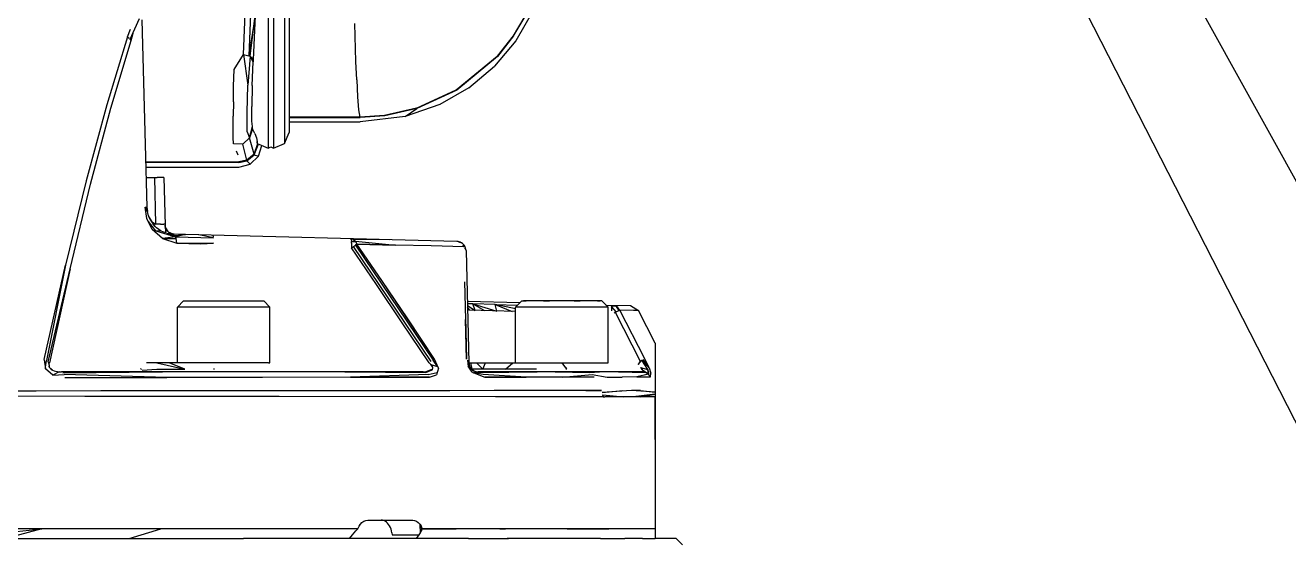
# Model space of a CAD drawing. Header units: millimetres. Extents: x -57554 to 16546, y 2142 to 98430.
# Drawn here: x -25483.4 to -25074.2, y 76337.4 to 76504.7 of the extents above; entities that cross this region are included whole.
import ezdxf

# ---------------------------------------------------------------- set-up
doc = ezdxf.new("R2010")
doc.units = ezdxf.units.MM
doc.layers.add('S-Z2-A_TEXTUAL_ANNOTATION', color=7, linetype='Continuous')

msp = doc.modelspace()

# ---------------------------------------------------------------- linework, layer by layer
at = {"color": 2, "linetype": 'Continuous'}
for p, q in [((-25404.78, 76648.31), (-25404.78, 76464.94)), ((-25402.98, 76647.85), (-25402.98, 76464.93)), ((-25399.44, 76643.29), (-25399.44, 76466.4)), ((-25397.98, 76633.38), (-25397.98, 76469.93)), ((-25412.69, 76495.29), (-25411.11, 76537.33)), ((-25409.3, 76536.84), (-25411.03, 76494.81)), ((-25408.98, 76507.9), (-25411.03, 76494.81)), ((-25410.51, 76494.66), (-25408.98, 76507.9)), ((-25408.98, 76507.9), (-25409.61, 76493.57)), ((-25321.64, 76507.68), (-25325.39, 76501.33)), ((-25325.03, 76501.58), (-25321.48, 76507.6)), ((-25319.09, 76509.12), (-25324.49, 76499.73)), ((-25450.28, 76500.96), (-25449.34, 76503.49)), ((-25450.28, 76500.94), (-25449.34, 76503.49)), ((-25449.4, 76500.2), (-25446.38, 76506.89)), ((-25445.6, 76506.45), (-25444.53, 76466.09)), ((-25376.29, 76492.99), (-25376.65, 76505.29)), ((-25450.28, 76500.94), (-25456.98, 76478.97)), ((-25455.7, 76477.83), (-25449.13, 76499.79)), ((-25450.29, 76500.94), (-25449.79, 76500.59)), ((-25450.28, 76500.94), (-25449.79, 76500.59)), ((-25449.4, 76500.2), (-25449.28, 76500.04)), ((-25449.13, 76499.79), (-25449.4, 76500.2)), ((-25449.28, 76500.04), (-25448.61, 76501.96)), ((-25449.28, 76500.04), (-25449.13, 76499.79)), ((-25449.26, 76500.03), (-25448.59, 76502)), ((-25449.13, 76499.79), (-25449.26, 76500.03)), ((-25449.13, 76499.79), (-25448.5, 76502.2)), ((-25324.49, 76499.73), (-25331.44, 76491.43)), ((-25325.39, 76501.33), (-25330.6, 76494.7)), ((-25325.23, 76501.25), (-25330.44, 76494.61)), ((-25325.23, 76501.25), (-25325.03, 76501.58)), ((-25415.79, 76490.34), (-25412.69, 76495.29)), ((-25412.69, 76495.29), (-25411.37, 76485.29)), ((-25412.69, 76495.29), (-25410.51, 76494.66)), ((-25410.51, 76494.66), (-25411.37, 76485.29)), ((-25409.64, 76492.87), (-25410.51, 76494.66)), ((-25409.64, 76493.87), (-25410.51, 76494.66)), ((-25409.92, 76485.23), (-25409.64, 76492.87)), ((-25409.64, 76492.87), (-25409.64, 76493.87)), ((-25409.61, 76493.57), (-25409.64, 76492.87)), ((-25376.06, 76487.02), (-25376.29, 76492.99)), ((-25343.81, 76483.77), (-25330.6, 76494.7)), ((-25330.44, 76494.61), (-25343.66, 76483.65)), ((-25342.37, 76484.95), (-25330.74, 76494.54)), ((-25339.76, 76484.46), (-25331.45, 76491.42)), ((-25330.74, 76494.54), (-25330.65, 76494.65)), ((-25415.91, 76485.03), (-25415.79, 76490.34)), ((-25376.06, 76487.02), (-25375.77, 76481.57)), ((-25416, 76479.93), (-25415.91, 76485.03)), ((-25411.54, 76476.48), (-25411.37, 76485.29)), ((-25409.92, 76485.23), (-25410.06, 76478.41)), ((-25356.68, 76477.88), (-25343.81, 76483.77)), ((-25343.66, 76483.65), (-25356.55, 76477.73)), ((-25339.76, 76484.46), (-25349.16, 76479.07)), ((-25456.98, 76478.97), (-25463.68, 76454.34)), ((-25416, 76479.93), (-25416.05, 76475.3)), ((-25410.04, 76473.69), (-25410.06, 76478.41)), ((-25375.77, 76481.57), (-25375.43, 76477.27)), ((-25349.16, 76479.07), (-25360.34, 76475.16)), ((-25356.52, 76477.93), (-25353.04, 76479.52)), ((-25462.26, 76453.22), (-25455.7, 76477.83)), ((-25416.06, 76471.36), (-25416.05, 76475.29)), ((-25411.51, 76470.15), (-25411.54, 76476.48)), ((-25375.02, 76475), (-25397.98, 76475)), ((-25397.98, 76474.82), (-25374.95, 76474.82)), ((-25375.43, 76477.27), (-25375.02, 76475)), ((-25367.08, 76475.53), (-25375.02, 76475)), ((-25366.98, 76475.36), (-25374.95, 76474.82)), ((-25360.34, 76475.16), (-25374.95, 76473.41)), ((-25356.68, 76477.88), (-25367.08, 76475.53)), ((-25356.55, 76477.73), (-25366.98, 76475.36)), ((-25360.34, 76475.16), (-25356.55, 76477.73)), ((-25416.03, 76468.31), (-25416.06, 76471.36)), ((-25410.74, 76468.3), (-25409.85, 76471.87)), ((-25409.85, 76471.19), (-25410.74, 76468.3)), ((-25410.03, 76473.58), (-25410.04, 76473.69)), ((-25409.85, 76471.87), (-25410.04, 76473.69)), ((-25409.85, 76471.19), (-25409.85, 76471.87)), ((-25409.04, 76469.67), (-25409.85, 76471.19)), ((-25397.98, 76473.41), (-25374.95, 76473.41)), ((-25444.53, 76466.09), (-25443.99, 76445.81)), ((-25415.96, 76466.3), (-25416.03, 76468.31)), ((-25412.92, 76466.2), (-25415.96, 76466.3)), ((-25410.74, 76468.3), (-25412.92, 76466.2)), ((-25411.67, 76460.99), (-25412.92, 76466.2)), ((-25411.51, 76470.15), (-25410.74, 76468.3)), ((-25409.31, 76462.94), (-25410.74, 76468.3)), ((-25409.31, 76462.94), (-25408.19, 76466.12)), ((-25409.2, 76463.1), (-25408.19, 76466.12)), ((-25409.04, 76469.67), (-25408.51, 76468.28)), ((-25408.51, 76468.28), (-25408.25, 76467.11)), ((-25408.19, 76466.12), (-25408.25, 76467.11)), ((-25408.24, 76466.98), (-25408.25, 76467.11)), ((-25408.19, 76466.12), (-25408.24, 76466.98)), ((-25408.17, 76466.54), (-25408.19, 76466.12)), ((-25408.17, 76466.34), (-25408, 76466.27)), ((-25408.02, 76465.95), (-25408, 76466.34)), ((-25407.78, 76466.18), (-25404.78, 76464.94)), ((-25402.98, 76464.93), (-25399.44, 76466.4)), ((-25399.44, 76466.4), (-25397.98, 76469.93)), ((-25414.5, 76462.59), (-25415.04, 76463.95)), ((-25409.31, 76462.94), (-25411.67, 76460.99)), ((-25411.65, 76460.81), (-25409.25, 76462.71)), ((-25409.79, 76462.54), (-25411.15, 76461.26)), ((-25407.83, 76462.28), (-25410.54, 76459.71)), ((-25409.8, 76462.27), (-25409.21, 76462.81)), ((-25409.28, 76463.02), (-25409.2, 76463.1)), ((-25409.25, 76462.71), (-25408.02, 76465.95)), ((-25409.25, 76462.71), (-25407.83, 76462.28)), ((-25409.2, 76463.1), (-25409.22, 76463.18)), ((-25407.83, 76462.28), (-25406.74, 76465.75)), ((-25404.78, 76464.94), (-25403.86, 76465.32)), ((-25403.86, 76465.3), (-25402.98, 76464.93)), ((-25444.38, 76460.45), (-25414.18, 76460.45)), ((-25414.18, 76460.27), (-25444.37, 76460.27)), ((-25444.33, 76458.76), (-25414.18, 76458.76)), ((-25414.18, 76460.27), (-25411.41, 76461)), ((-25411.67, 76460.99), (-25414.18, 76460.45)), ((-25414.18, 76460.27), (-25411.65, 76460.81)), ((-25414.18, 76458.76), (-25410.54, 76459.71)), ((-25411.65, 76460.81), (-25410.54, 76459.71)), ((-25411.44, 76461.19), (-25411.15, 76461.26)), ((-25411.15, 76461.26), (-25411.2, 76461.38)), ((-25463.68, 76454.34), (-25470.4, 76426.96)), ((-25444.25, 76455.4), (-25441.47, 76455.4)), ((-25441.08, 76440.27), (-25441.47, 76455.4)), ((-25441.47, 76455.4), (-25441.08, 76455.4)), ((-25441.08, 76455.4), (-25440.7, 76455.4)), ((-25440.33, 76455.4), (-25440.7, 76455.4)), ((-25439.97, 76455.4), (-25440.33, 76455.4)), ((-25439.65, 76455.4), (-25439.97, 76455.4)), ((-25439.35, 76455.4), (-25439.65, 76455.4)), ((-25439.1, 76455.4), (-25439.35, 76455.4)), ((-25438.88, 76455.4), (-25439.1, 76455.4)), ((-25438.7, 76455.4), (-25438.88, 76455.4)), ((-25438.58, 76455.4), (-25438.7, 76455.4)), ((-25438.5, 76455.4), (-25438.58, 76455.4)), ((-25438.48, 76455.4), (-25438.07, 76439.97)), ((-25468.84, 76425.85), (-25462.26, 76453.22)), ((-25444.56, 76445.81), (-25444.22, 76445.82)), ((-25443.85, 76444.38), (-25444.56, 76445.81)), ((-25444.07, 76442.07), (-25444.56, 76445.81)), ((-25444.22, 76445.82), (-25443.85, 76444.38)), ((-25443.99, 76445.81), (-25443.85, 76444.38)), ((-25444.04, 76442), (-25444.07, 76442.07)), ((-25442.25, 76438.52), (-25444.07, 76442.07)), ((-25443.59, 76441.13), (-25444.04, 76442)), ((-25443.48, 76442.96), (-25443.85, 76444.38)), ((-25443.18, 76442.25), (-25443.48, 76442.96)), ((-25441.51, 76439.72), (-25443.48, 76442.96)), ((-25443.48, 76442.96), (-25442.89, 76441.57)), ((-25442.89, 76441.57), (-25443.18, 76442.25)), ((-25442.89, 76441.57), (-25442.03, 76440.26)), ((-25441.07, 76438.16), (-25443.5, 76441.11)), ((-25438.98, 76435.59), (-25442.25, 76438.52)), ((-25442.24, 76440.9), (-25441.08, 76440.27)), ((-25441.37, 76439.57), (-25442.03, 76440.26)), ((-25442.03, 76440.26), (-25441.51, 76439.72)), ((-25440.89, 76439.07), (-25441.51, 76439.72)), ((-25440.89, 76439.07), (-25441.37, 76439.57)), ((-25440.69, 76440.28), (-25441.08, 76440.27)), ((-25439.43, 76438.06), (-25441.07, 76438.16)), ((-25441.07, 76438.16), (-25434.75, 76436.13)), ((-25439.43, 76438.06), (-25440.89, 76439.07)), ((-25440.3, 76440.28), (-25440.69, 76440.28)), ((-25439.93, 76440.29), (-25440.3, 76440.28)), ((-25439.58, 76440.29), (-25439.93, 76440.29)), ((-25439.58, 76440.29), (-25439.25, 76440.28)), ((-25439.32, 76438.01), (-25438.01, 76437.6)), ((-25439.25, 76440.28), (-25438.96, 76440.28)), ((-25438.96, 76440.28), (-25438.7, 76440.27)), ((-25438.7, 76440.27), (-25438.48, 76440.26)), ((-25438.31, 76440.24), (-25438.48, 76440.26)), ((-25438.18, 76440.23), (-25438.31, 76440.24)), ((-25438.1, 76440.21), (-25438.18, 76440.23)), ((-25437.97, 76439.3), (-25438.07, 76439.97)), ((-25438.07, 76439.97), (-25438.01, 76437.49)), ((-25438, 76439.38), (-25438.07, 76439.97)), ((-25437.66, 76438.53), (-25438.05, 76439.22)), ((-25438, 76439.38), (-25438.04, 76439.59)), ((-25437.96, 76439.22), (-25438.04, 76439.59)), ((-25438.03, 76438.18), (-25437.66, 76438.53)), ((-25437.96, 76439.22), (-25438, 76439.38)), ((-25437.77, 76438.73), (-25438, 76439.38)), ((-25437.71, 76438.64), (-25437.97, 76439.28)), ((-25437.77, 76438.73), (-25437.83, 76438.86)), ((-25437.83, 76438.86), (-25437.75, 76438.7)), ((-25437.77, 76438.73), (-25437.2, 76437.93)), ((-25437.57, 76438.39), (-25437.77, 76438.73)), ((-25437.32, 76438.06), (-25437.57, 76438.39)), ((-25437.2, 76437.93), (-25437.32, 76438.06)), ((-25437.19, 76437.93), (-25437.32, 76438.06)), ((-25437.2, 76437.93), (-25437.24, 76437.98)), ((-25437.2, 76437.93), (-25436.97, 76437.72)), ((-25437.2, 76437.93), (-25436.96, 76437.72)), ((-25437.19, 76437.93), (-25436.97, 76437.72)), ((-25436.97, 76437.72), (-25435.15, 76437.05)), ((-25436.61, 76437.47), (-25436.97, 76437.72)), ((-25436.83, 76437.23), (-25436.6, 76437.46)), ((-25436.26, 76437.29), (-25436.61, 76437.47)), ((-25434.75, 76436.13), (-25438.98, 76435.59)), ((-25438.98, 76435.59), (-25434.5, 76435.6)), ((-25438.98, 76435.59), (-25434.32, 76434.16)), ((-25437.66, 76437.35), (-25435.71, 76437.06)), ((-25437.66, 76437.35), (-25435.01, 76436.66)), ((-25435.9, 76437.16), (-25436.26, 76437.29)), ((-25435.53, 76437.08), (-25435.9, 76437.16)), ((-25435.53, 76437.08), (-25435.9, 76437.16)), ((-25343.58, 76434.65), (-25435.71, 76437.06)), ((-25435.15, 76437.05), (-25435.53, 76437.08)), ((-25435.53, 76437.08), (-25435.45, 76437.06)), ((-25435.15, 76437.05), (-25435.53, 76437.08)), ((-25435.15, 76437.05), (-25435.53, 76437.08)), ((-25435.01, 76436.66), (-25431.52, 76436.95)), ((-25435.01, 76436.66), (-25434.75, 76436.13)), ((-25434.76, 76436.14), (-25435.01, 76436.66)), ((-25431.52, 76436.95), (-25434.76, 76436.14)), ((-25434.5, 76435.6), (-25434.76, 76436.14)), ((-25434.76, 76436.14), (-25422.44, 76435.87)), ((-25434.5, 76435.6), (-25434.75, 76436.13)), ((-25434.32, 76434.16), (-25434.5, 76435.6)), ((-25434.33, 76434.16), (-25434.5, 76435.6)), ((-25434.32, 76434.14), (-25422.4, 76434.18)), ((-25434.32, 76434.14), (-25426.52, 76433.92)), ((-25422.4, 76434.18), (-25430.52, 76434.03)), ((-25422.44, 76435.87), (-25427.16, 76436.84)), ((-25426.52, 76433.92), (-25422.4, 76434.18)), ((-25422.47, 76436.12), (-25422.53, 76436.5)), ((-25422.49, 76436.33), (-25422.53, 76436.5)), ((-25422.47, 76436.12), (-25422.49, 76436.33)), ((-25377.17, 76435.33), (-25377.96, 76435.55)), ((-25377.88, 76435.45), (-25377.92, 76435.53)), ((-25377.85, 76435.33), (-25377.88, 76435.45)), ((-25377.82, 76435.16), (-25377.85, 76435.33)), ((-25377.82, 76435.16), (-25377.79, 76434.95)), ((-25377.79, 76434.95), (-25377.76, 76434.7)), ((-25377.77, 76434.72), (-25376.48, 76434.69)), ((-25377.75, 76434.41), (-25377.76, 76434.7)), ((-25377.73, 76434.09), (-25377.75, 76434.41)), ((-25377.73, 76434.09), (-25377.72, 76433.75)), ((-25377.72, 76433.75), (-25377.72, 76433.39)), ((-25377.72, 76433.39), (-25377.72, 76433.01)), ((-25377.17, 76435.33), (-25376.5, 76434.73)), ((-25365.56, 76435.23), (-25377.17, 76435.33)), ((-25377.08, 76433.08), (-25376.5, 76433.5)), ((-25376.5, 76434.73), (-25376.03, 76433.84)), ((-25376.5, 76434.73), (-25363.54, 76433.53)), ((-25376.03, 76433.84), (-25376.5, 76433.5)), ((-25376.5, 76433.5), (-25351.31, 76396.2)), ((-25367.94, 76422.01), (-25376.04, 76433.84)), ((-25367.94, 76422.01), (-25376.03, 76433.84)), ((-25376.03, 76433.84), (-25363.54, 76433.53)), ((-25363.54, 76433.53), (-25376.03, 76433.84)), ((-25351.97, 76433.24), (-25363.54, 76433.53)), ((-25343.2, 76434.62), (-25343.58, 76434.65)), ((-25342.83, 76434.54), (-25343.2, 76434.62)), ((-25343.12, 76434.59), (-25342.72, 76434.45)), ((-25343.12, 76434.59), (-25342.68, 76434.43)), ((-25342.47, 76434.41), (-25342.83, 76434.54)), ((-25342.47, 76434.41), (-25342.13, 76434.24)), ((-25342.28, 76434.31), (-25342.47, 76434.41)), ((-25342.13, 76434.24), (-25342.28, 76434.31)), ((-25341.82, 76434.02), (-25342.13, 76434.24)), ((-25341.53, 76433.77), (-25341.82, 76434.02)), ((-25341.37, 76432.98), (-25341.6, 76433.45)), ((-25341.6, 76433.45), (-25341.38, 76432.97)), ((-25341.28, 76433.49), (-25341.53, 76433.77)), ((-25341.07, 76433.17), (-25341.28, 76433.49)), ((-25377.72, 76432.63), (-25377.08, 76433.08)), ((-25377.72, 76433.01), (-25377.72, 76432.63)), ((-25377.72, 76432.7), (-25377.63, 76432.7)), ((-25369.65, 76420.79), (-25377.72, 76432.63)), ((-25351.92, 76395.78), (-25377.08, 76433.08)), ((-25341.38, 76432.97), (-25351.97, 76433.24)), ((-25341.37, 76432.98), (-25351.97, 76433.24)), ((-25340.9, 76432.84), (-25341.07, 76433.17)), ((-25341.05, 76433.13), (-25341.07, 76433.17)), ((-25340.77, 76432.48), (-25341.05, 76433.13)), ((-25340.9, 76432.84), (-25341.05, 76433.13)), ((-25340.87, 76432.4), (-25340.99, 76432.61)), ((-25340.75, 76432.18), (-25340.99, 76432.61)), ((-25340.77, 76432.48), (-25340.9, 76432.84)), ((-25340.75, 76432.18), (-25340.87, 76432.4)), ((-25340.69, 76432.11), (-25340.77, 76432.48)), ((-25340.66, 76431.73), (-25340.69, 76432.11)), ((-25340.66, 76431.73), (-25339.7, 76395.35)), ((-25477.24, 76396.4), (-25470.4, 76426.96)), ((-25470.4, 76426.96), (-25476.53, 76396.09)), ((-25475.95, 76395.73), (-25468.84, 76425.85)), ((-25468.84, 76425.85), (-25475.54, 76395.32)), ((-25353.23, 76400.11), (-25367.94, 76422.01)), ((-25359.54, 76409.57), (-25367.94, 76422.01)), ((-25341.11, 76421.57), (-25340.83, 76409.43)), ((-25361.28, 76408.35), (-25369.65, 76420.79)), ((-25434.15, 76413.4), (-25432.15, 76415.4)), ((-25434.15, 76395.4), (-25434.15, 76413.4)), ((-25404.15, 76413.4), (-25434.15, 76413.4)), ((-25432.15, 76415.4), (-25431.99, 76415.4)), ((-25431.99, 76415.4), (-25431.52, 76415.4)), ((-25431.52, 76415.4), (-25430.74, 76415.4)), ((-25430.74, 76415.4), (-25430.2, 76415.4)), ((-25430.74, 76415.4), (-25406.15, 76415.4)), ((-25430.2, 76415.4), (-25429.67, 76415.4)), ((-25423.17, 76415.4), (-25422.18, 76415.4)), ((-25422.18, 76415.4), (-25421.19, 76415.4)), ((-25413.25, 76415.4), (-25412.38, 76415.4)), ((-25412.38, 76415.4), (-25411.51, 76415.4)), ((-25406.79, 76415.4), (-25406.55, 76415.4)), ((-25406.55, 76415.4), (-25406.31, 76415.4)), ((-25406.15, 76415.4), (-25404.15, 76413.4)), ((-25404.15, 76395.4), (-25404.15, 76413.4)), ((-25323.2, 76414.82), (-25340.22, 76415.27)), ((-25338.49, 76414.42), (-25340.2, 76414.47)), ((-25340.19, 76413.94), (-25337.67, 76412.35)), ((-25339.53, 76412.4), (-25340.17, 76413.29)), ((-25340.17, 76413.24), (-25339.53, 76412.4)), ((-25338.49, 76414.42), (-25330.64, 76412.15)), ((-25331.23, 76414.22), (-25338.49, 76414.42)), ((-25338.49, 76414.42), (-25334.67, 76412.26)), ((-25337.67, 76412.35), (-25338.49, 76414.42)), ((-25324.63, 76412.8), (-25331.23, 76414.22)), ((-25331.23, 76414.22), (-25324.01, 76414.02)), ((-25331.23, 76414.22), (-25325.75, 76412.01)), ((-25330.64, 76412.15), (-25331.23, 76414.22)), ((-25324.63, 76413.4), (-25322.63, 76415.4)), ((-25324.63, 76395.4), (-25324.63, 76413.4)), ((-25294.63, 76413.4), (-25324.63, 76413.4)), ((-25322.63, 76415.4), (-25322.47, 76415.4)), ((-25322.47, 76415.4), (-25321.99, 76415.4)), ((-25321.99, 76415.4), (-25321.6, 76415.4)), ((-25321.21, 76415.4), (-25321.99, 76415.4)), ((-25321.6, 76415.4), (-25321.21, 76415.4)), ((-25296.63, 76415.4), (-25321.21, 76415.4)), ((-25315.53, 76415.4), (-25314.59, 76415.4)), ((-25314.59, 76415.4), (-25313.64, 76415.4)), ((-25305.61, 76415.4), (-25304.67, 76415.4)), ((-25304.67, 76415.4), (-25303.72, 76415.4)), ((-25298.04, 76415.4), (-25297.65, 76415.4)), ((-25297.65, 76415.4), (-25297.26, 76415.4)), ((-25294.63, 76413.4), (-25296.63, 76415.4)), ((-25295.32, 76414.09), (-25287.4, 76413.88)), ((-25294.63, 76395.4), (-25294.63, 76413.4)), ((-25293.55, 76412.91), (-25293.57, 76412.59)), ((-25293.53, 76413.19), (-25293.55, 76412.91)), ((-25293.51, 76413.44), (-25293.53, 76413.19)), ((-25293.48, 76413.65), (-25293.51, 76413.44)), ((-25293.51, 76413.44), (-25293.5, 76413.49)), ((-25293.48, 76413.65), (-25293.5, 76413.49)), ((-25293.5, 76413.49), (-25293.29, 76413.61)), ((-25293.5, 76413.49), (-25292.11, 76411.88)), ((-25293.46, 76413.82), (-25293.48, 76413.65)), ((-25293.48, 76413.7), (-25293.46, 76413.82)), ((-25293.44, 76413.94), (-25293.46, 76413.82)), ((-25293.46, 76413.82), (-25293.29, 76413.61)), ((-25292.17, 76413.72), (-25293.29, 76413.61)), ((-25292.38, 76413.83), (-25292.17, 76413.72)), ((-25291.91, 76413.58), (-25292.38, 76413.83)), ((-25291.91, 76413.58), (-25292.17, 76413.72)), ((-25292.17, 76413.72), (-25291.06, 76412.35)), ((-25291.06, 76412.35), (-25291.91, 76413.58)), ((-25291.14, 76412.87), (-25291.91, 76413.58)), ((-25291.49, 76413.26), (-25291.91, 76413.58)), ((-25291.14, 76412.87), (-25291.49, 76413.26)), ((-25290.94, 76412.4), (-25291.14, 76412.87)), ((-25287.4, 76413.88), (-25284.82, 76412.27)), ((-25350.84, 76396.54), (-25359.54, 76409.57)), ((-25340.85, 76410.25), (-25340.54, 76396.55)), ((-25340.54, 76396.54), (-25340.83, 76409.43)), ((-25324.63, 76411.98), (-25339.53, 76412.4)), ((-25293.57, 76412.59), (-25293.59, 76412.25)), ((-25292.69, 76411.6), (-25292.39, 76411.75)), ((-25292.39, 76411.75), (-25292.11, 76411.88)), ((-25292.39, 76411.75), (-25284.24, 76395.95)), ((-25292.11, 76411.88), (-25291.84, 76412.01)), ((-25292.11, 76411.88), (-25291.85, 76412.01)), ((-25291.84, 76412.01), (-25291.6, 76412.12)), ((-25291.6, 76412.12), (-25291.39, 76412.21)), ((-25291.39, 76412.21), (-25291.21, 76412.29)), ((-25291.21, 76412.29), (-25291.06, 76412.35)), ((-25291.06, 76412.35), (-25290.94, 76412.4)), ((-25286.38, 76412.31), (-25290.86, 76412.42)), ((-25282.71, 76396.62), (-25290.86, 76412.42)), ((-25284.82, 76412.27), (-25286.38, 76412.31)), ((-25279.37, 76401.78), (-25284.81, 76412.27)), ((-25352.6, 76395.32), (-25361.28, 76408.35)), ((-25279.37, 76401.78), (-25279.37, 76338.4)), ((-25351.31, 76396.2), (-25350.84, 76396.54)), ((-25350.84, 76396.53), (-25351.31, 76396.2)), ((-25349.61, 76393.58), (-25350.84, 76396.53)), ((-25349.61, 76393.58), (-25350.83, 76396.54)), ((-25281.37, 76393.75), (-25282.71, 76396.62)), ((-25477.24, 76396.38), (-25476.8, 76393.43)), ((-25476.88, 76393.95), (-25476.53, 76396.09)), ((-25476.8, 76393.43), (-25476.88, 76393.95)), ((-25474.42, 76391.34), (-25476.8, 76393.43)), ((-25475.95, 76395.73), (-25475.71, 76394.62)), ((-25475.71, 76394.62), (-25475.66, 76394.98)), ((-25475.71, 76394.62), (-25475.67, 76394.25)), ((-25475.53, 76393.89), (-25475.67, 76394.25)), ((-25475.67, 76394.25), (-25475.61, 76394.1)), ((-25475.66, 76394.98), (-25475.54, 76395.32)), ((-25475.53, 76393.89), (-25475.61, 76394.1)), ((-25475.53, 76393.89), (-25475.28, 76393.54)), ((-25475.28, 76393.54), (-25474.96, 76393.25)), ((-25475.28, 76393.54), (-25474.94, 76393.23)), ((-25474.96, 76393.25), (-25474.54, 76392.98)), ((-25474.54, 76392.98), (-25474.94, 76393.23)), ((-25474.94, 76393.23), (-25474.67, 76393.07)), ((-25474.67, 76393.07), (-25474.54, 76392.98)), ((-25474.54, 76392.98), (-25474.08, 76392.78)), ((-25472.38, 76392.43), (-25474.42, 76391.34)), ((-25474.08, 76392.78), (-25473.57, 76392.62)), ((-25473.57, 76392.62), (-25473.01, 76392.5)), ((-25473.01, 76392.5), (-25472.38, 76392.43)), ((-25472.38, 76392.43), (-25471.68, 76392.4)), ((-25445.83, 76393.28), (-25446.04, 76393.54)), ((-25445.8, 76393.25), (-25446.04, 76393.54)), ((-25445.53, 76393), (-25440.81, 76393.28)), ((-25427.44, 76395.32), (-25444.09, 76395.32)), ((-25440.81, 76393.28), (-25431.67, 76393.28)), ((-25440.79, 76395.32), (-25431.67, 76393.28)), ((-25431.67, 76393.28), (-25436.83, 76395.32)), ((-25404.61, 76395.4), (-25434.15, 76395.4)), ((-25422.2, 76393.28), (-25422.23, 76393.54)), ((-25422.2, 76393.25), (-25422.23, 76393.54)), ((-25404.61, 76395.4), (-25404.34, 76395.4)), ((-25404.34, 76395.4), (-25404.15, 76395.4)), ((-25354.49, 76392.4), (-25353.65, 76392.43)), ((-25353.66, 76392.19), (-25351.67, 76393.1)), ((-25351.54, 76393.26), (-25353.65, 76392.43)), ((-25351.67, 76393.1), (-25353.65, 76392.43)), ((-25352.07, 76394.87), (-25352.6, 76395.32)), ((-25352.07, 76394.87), (-25351.47, 76394.03)), ((-25351.69, 76394.43), (-25352.07, 76394.87)), ((-25352.07, 76394.87), (-25349.86, 76394.17)), ((-25351.47, 76394.03), (-25351.69, 76394.43)), ((-25351.53, 76394.14), (-25351.69, 76394.43)), ((-25351.67, 76393.1), (-25351.56, 76393.18)), ((-25351.67, 76393.1), (-25351.56, 76393.18)), ((-25351.56, 76393.18), (-25351.4, 76393.69)), ((-25351.56, 76393.18), (-25351.54, 76393.26)), ((-25351.54, 76393.26), (-25351.4, 76393.69)), ((-25351.47, 76394.03), (-25351.53, 76394.14)), ((-25351.4, 76393.69), (-25351.47, 76394.03)), ((-25349.86, 76394.17), (-25351.31, 76396.2)), ((-25349.61, 76393.58), (-25350.18, 76391.47)), ((-25339.89, 76394.07), (-25340.09, 76396.19)), ((-25338.65, 76392.34), (-25340.01, 76394.23)), ((-25339.48, 76394.27), (-25339.81, 76395.77)), ((-25339.81, 76395.77), (-25339.38, 76394.07)), ((-25339.7, 76395.32), (-25309.63, 76395.32)), ((-25339.31, 76393.91), (-25339.48, 76394.27)), ((-25339.38, 76394.07), (-25339.48, 76394.27)), ((-25339.07, 76393.56), (-25339.4, 76394.12)), ((-25339.38, 76394.07), (-25339.31, 76393.91)), ((-25339.31, 76393.91), (-25339.07, 76393.56)), ((-25338.8, 76393.26), (-25339.16, 76393.7)), ((-25338.65, 76393.28), (-25339.09, 76395.32)), ((-25339.07, 76393.56), (-25338.8, 76393.26)), ((-25338.8, 76393.26), (-25338.51, 76393.01)), ((-25338.2, 76392.8), (-25338.8, 76393.25)), ((-25338.8, 76393.25), (-25338.51, 76393.01)), ((-25317.8, 76393.28), (-25338.65, 76393.28)), ((-25338.51, 76393.01), (-25338.2, 76392.8)), ((-25338.49, 76392.99), (-25338.2, 76392.8)), ((-25338.34, 76392.91), (-25337.86, 76392.63)), ((-25338.2, 76392.8), (-25337.86, 76392.63)), ((-25338.16, 76392.15), (-25337.1, 76392.43)), ((-25338.01, 76392.72), (-25337.49, 76392.5)), ((-25337.86, 76392.63), (-25337.49, 76392.5)), ((-25337.66, 76392.57), (-25337.1, 76392.43)), ((-25337.49, 76392.5), (-25337.1, 76392.43)), ((-25337.29, 76392.47), (-25336.7, 76392.4)), ((-25335.23, 76393.28), (-25337.26, 76395.32)), ((-25337.1, 76392.43), (-25336.7, 76392.4)), ((-25335.23, 76393.28), (-25334.3, 76395.32)), ((-25330.84, 76395.32), (-25330.33, 76395.32)), ((-25327.91, 76393.28), (-25325.51, 76395.32)), ((-25324.63, 76395.4), (-25324.44, 76395.4)), ((-25324.44, 76395.4), (-25323.89, 76395.4)), ((-25323.89, 76395.4), (-25323.44, 76395.4)), ((-25323.44, 76395.4), (-25322.99, 76395.4)), ((-25322.99, 76395.4), (-25294.63, 76395.4)), ((-25309.63, 76395.32), (-25308.1, 76393.28)), ((-25308.1, 76393.28), (-25308.09, 76393.54)), ((-25308.1, 76393.25), (-25308.09, 76393.54)), ((-25308.09, 76393.54), (-25308.07, 76393.85)), ((-25284.94, 76394.78), (-25283.74, 76396.18)), ((-25284.24, 76395.95), (-25284.94, 76394.78)), ((-25284.24, 76395.95), (-25283.74, 76396.18)), ((-25284.12, 76393.89), (-25283.63, 76393.25)), ((-25283.84, 76393.53), (-25284.12, 76393.89)), ((-25284.12, 76393.89), (-25281.74, 76393.19)), ((-25283.63, 76393.25), (-25283.84, 76393.53)), ((-25283.69, 76393.33), (-25283.84, 76393.53)), ((-25283.74, 76396.18), (-25281.37, 76393.75)), ((-25281.74, 76393.19), (-25283.74, 76396.18)), ((-25283.62, 76393.23), (-25283.69, 76393.33)), ((-25283.47, 76392.99), (-25283.62, 76393.23)), ((-25283.5, 76392.4), (-25283.32, 76392.65)), ((-25283.5, 76392.4), (-25283.33, 76392.46)), ((-25283.47, 76392.99), (-25281.57, 76391.66)), ((-25282.45, 76392.2), (-25283.47, 76392.99)), ((-25283.47, 76392.99), (-25283.32, 76392.65)), ((-25283.33, 76392.46), (-25283.32, 76392.65)), ((-25283.32, 76392.65), (-25282.45, 76392.2)), ((-25281.37, 76393.75), (-25283.24, 76396.41)), ((-25281.74, 76393.19), (-25281.54, 76391.64)), ((-25281.57, 76391.66), (-25281.74, 76393.19)), ((-25281.37, 76393.75), (-25280.76, 76391.96)), ((-25280.76, 76391.96), (-25281.01, 76392.69)), ((-25474.42, 76391.34), (-25470.85, 76391.53)), ((-25354.49, 76392.4), (-25471.68, 76392.4)), ((-25471.23, 76392.17), (-25438.91, 76392.4)), ((-25437.57, 76390.6), (-25470.85, 76391.53)), ((-25470.6, 76390.56), (-25437.57, 76390.6)), ((-25406.6, 76390.63), (-25437.57, 76390.6)), ((-25378.1, 76390.67), (-25406.6, 76390.63)), ((-25379.93, 76392.4), (-25353.66, 76392.19)), ((-25352.94, 76391.6), (-25378.1, 76390.67)), ((-25378.1, 76390.67), (-25352.44, 76390.7)), ((-25352.44, 76390.69), (-25378.1, 76390.67)), ((-25352.94, 76391.6), (-25349.97, 76392.24)), ((-25352.44, 76390.7), (-25350.18, 76391.47)), ((-25352.44, 76390.69), (-25350.18, 76391.47)), ((-25338.65, 76392.34), (-25338.16, 76392.15)), ((-25338.65, 76392.34), (-25338.18, 76392.15)), ((-25335.82, 76392.19), (-25338.16, 76392.15)), ((-25335.05, 76391.61), (-25338.16, 76392.15)), ((-25338.16, 76392.15), (-25334.52, 76390.72)), ((-25338.15, 76392.14), (-25334.53, 76390.71)), ((-25283.5, 76392.4), (-25336.7, 76392.4)), ((-25323.47, 76392.4), (-25335.82, 76392.19)), ((-25335.82, 76392.19), (-25317.63, 76392.4)), ((-25321.2, 76390.72), (-25335.05, 76391.61)), ((-25321.2, 76390.72), (-25334.53, 76390.71)), ((-25334.52, 76390.72), (-25321.2, 76390.72)), ((-25299.19, 76390.75), (-25321.2, 76390.72)), ((-25311.79, 76392.4), (-25300.66, 76392.2)), ((-25309.39, 76390.74), (-25299.8, 76391.62)), ((-25300.66, 76392.2), (-25297.41, 76392.4)), ((-25299.8, 76391.62), (-25294.91, 76390.76)), ((-25294.91, 76390.76), (-25290.12, 76390.76)), ((-25291.3, 76392.4), (-25282.45, 76392.2)), ((-25285.3, 76390.77), (-25290.12, 76390.76)), ((-25287.87, 76392.4), (-25282.45, 76392.2)), ((-25281.54, 76391.64), (-25285.3, 76390.77)), ((-25285.3, 76390.77), (-25280.89, 76390.77)), ((-25282.45, 76392.2), (-25283.5, 76392.4)), ((-25281.54, 76391.64), (-25282.45, 76392.2)), ((-25280.89, 76390.77), (-25281.54, 76391.64)), ((-25280.89, 76390.77), (-25280.76, 76391.96)), ((-25479.87, 76386.23), (-25502.52, 76386.21)), ((-25464.14, 76384.48), (-25486.23, 76384.51)), ((-25458.12, 76386.24), (-25480.01, 76386.23)), ((-25436.69, 76384.45), (-25464.14, 76384.48)), ((-25436.96, 76386.26), (-25458.95, 76386.24)), ((-25421.39, 76384.44), (-25442.46, 76384.46)), ((-25409.94, 76386.28), (-25436.96, 76386.26)), ((-25415.62, 76384.43), (-25421.39, 76384.44)), ((-25397.31, 76386.29), (-25416.5, 76386.28)), ((-25401.14, 76384.42), (-25416.35, 76384.43)), ((-25325.88, 76384.34), (-25401.14, 76384.42)), ((-25378.89, 76386.31), (-25397.31, 76386.29)), ((-25361.93, 76386.32), (-25379.03, 76386.31)), ((-25345.95, 76386.34), (-25366.52, 76386.32)), ((-25331.54, 76386.35), (-25346.08, 76386.34)), ((-25318.43, 76386.36), (-25331.54, 76386.35)), ((-25318.37, 76384.33), (-25331.09, 76384.35)), ((-25296.78, 76386.37), (-25318.43, 76386.36)), ((-25317.97, 76384.33), (-25318.37, 76384.33)), ((-25296.29, 76384.31), (-25318.37, 76384.33)), ((-25301.87, 76386.37), (-25296.78, 76386.37)), ((-25296.52, 76385.71), (-25289.92, 76386.39)), ((-25287.01, 76386.38), (-25296.52, 76385.71)), ((-25296.36, 76385.02), (-25296.29, 76384.31)), ((-25296.29, 76384.3), (-25296.36, 76385.02)), ((-25296.36, 76385.02), (-25289.67, 76384.3)), ((-25296.29, 76384.31), (-25295.65, 76384.3)), ((-25284.91, 76384.3), (-25295.65, 76384.3)), ((-25286.48, 76384.3), (-25289.67, 76384.3)), ((-25284.11, 76386.38), (-25287.01, 76386.38)), ((-25279.37, 76385.88), (-25287.01, 76386.38)), ((-25279.37, 76385.22), (-25286.48, 76384.3)), ((-25279.37, 76384.3), (-25286.48, 76384.3)), ((-25284.11, 76386.38), (-25279.37, 76385.88)), ((-25284.03, 76384.3), (-25279.37, 76385.22)), ((-25279.37, 76384.3), (-25284.03, 76384.3)), ((-25279.37, 76370.5), (-25279.37, 76384.3)), ((-25374.88, 76343.08), (-25374.35, 76343.64)), ((-25374.35, 76343.64), (-25373.75, 76344.06)), ((-25373.75, 76344.06), (-25373.09, 76344.31)), ((-25373.09, 76344.31), (-25372.43, 76344.4)), ((-25372.43, 76344.4), (-25357.93, 76344.4)), ((-25367.7, 76344.36), (-25368.15, 76344.4)), ((-25367.26, 76344.24), (-25367.7, 76344.36)), ((-25366.84, 76344.04), (-25367.26, 76344.24)), ((-25366.43, 76343.77), (-25366.84, 76344.04)), ((-25366.06, 76343.43), (-25366.43, 76343.77)), ((-25365.71, 76343.03), (-25366.06, 76343.43)), ((-25357.93, 76344.4), (-25357.31, 76344.31)), ((-25357.31, 76344.31), (-25356.69, 76344.06)), ((-25356.69, 76344.06), (-25356.1, 76343.64)), ((-25356.1, 76343.64), (-25355.59, 76343.08)), ((-25375.65, 76341.62), (-25590.09, 76341.62)), ((-25507.76, 76338.4), (-25478.05, 76341.62)), ((-25478.05, 76341.62), (-25489.69, 76338.4)), ((-25449.72, 76338.4), (-25439.51, 76341.62)), ((-25378.35, 76338.4), (-25377.41, 76339.66)), ((-25377.41, 76339.66), (-25376.89, 76340.32)), ((-25376.89, 76340.32), (-25376.3, 76340.98)), ((-25376.3, 76340.98), (-25375.65, 76341.62)), ((-25375.65, 76341.62), (-25375.31, 76342.41)), ((-25375.31, 76342.41), (-25374.88, 76343.08)), ((-25375.31, 76342.41), (-25374.92, 76343.02)), ((-25374.92, 76343.02), (-25374.88, 76343.08)), ((-25365.41, 76342.56), (-25365.71, 76343.03)), ((-25365.15, 76342.05), (-25365.41, 76342.56)), ((-25364.94, 76341.49), (-25365.15, 76342.05)), ((-25364.78, 76340.9), (-25364.94, 76341.49)), ((-25364.67, 76340.29), (-25364.78, 76340.9)), ((-25364.67, 76340.29), (-25364.62, 76339.66)), ((-25364.62, 76339.66), (-25355.85, 76339.66)), ((-25356.69, 76338.4), (-25355.85, 76339.66)), ((-25355.85, 76339.66), (-25355.43, 76340.32)), ((-25355.55, 76343.02), (-25355.59, 76343.08)), ((-25355.59, 76343.08), (-25355.16, 76342.41)), ((-25355.55, 76343.02), (-25355.16, 76342.41)), ((-25355.43, 76340.32), (-25355.55, 76343.02)), ((-25355.43, 76340.32), (-25355.08, 76340.98)), ((-25355.16, 76342.41), (-25355.08, 76340.98)), ((-25355.16, 76342.41), (-25354.81, 76341.62)), ((-25355.08, 76340.98), (-25354.81, 76341.62)), ((-25324.67, 76341.62), (-25354.81, 76341.62)), ((-25354.81, 76341.62), (-25343.89, 76341.62)), ((-25329.66, 76341.62), (-25327.83, 76341.62)), ((-25308.5, 76341.62), (-25327.83, 76341.62)), ((-25305.59, 76341.62), (-25308.5, 76341.62)), ((-25307.87, 76341.62), (-25294.36, 76341.62)), ((-25283.78, 76341.62), (-25305.59, 76341.62)), ((-25288.47, 76341.62), (-25294.36, 76341.62)), ((-25279.37, 76341.62), (-25288.47, 76341.62)), ((-25489.69, 76338.4), (-25412.71, 76338.4)), ((-25378.71, 76338.4), (-25412.71, 76338.4)), ((-25378.35, 76338.4), (-25378.71, 76338.4)), ((-25356.69, 76338.4), (-25378.35, 76338.4)), ((-25353.01, 76338.4), (-25356.69, 76338.4)), ((-25339.86, 76338.4), (-25353.01, 76338.4)), ((-25339.85, 76338.4), (-25330.34, 76338.4)), ((-25330.34, 76338.4), (-25330, 76338.4)), ((-25330, 76338.4), (-25326.86, 76338.4)), ((-25316, 76338.4), (-25327.28, 76338.4)), ((-25305.47, 76338.4), (-25316, 76338.4)), ((-25297.1, 76338.4), (-25305.47, 76338.4)), ((-25297.1, 76338.4), (-25291.07, 76338.4)), ((-25291.07, 76338.4), (-25290.99, 76338.4)), ((-25290.99, 76338.4), (-25289.23, 76338.4)), ((-25283.49, 76338.4), (-25289.23, 76338.4)), ((-25283.49, 76338.4), (-25279.37, 76338.4)), ((-25272.55, 76338.4), (-25279.37, 76338.4)), ((-25272.55, 76338.4), (-25270.55, 76336.4))]:
    msp.add_line(p, q, dxfattribs=at)
at = {"layer": 'S-Z2-A_TEXTUAL_ANNOTATION'}
for p, q in [((-25509.97, 77233.21), (-24841.75, 75925.56)), ((-25502.48, 77229.45), (-24847.27, 76050.21))]:
    msp.add_line(p, q, dxfattribs=at)

doc.saveas('drawing.dxf')
